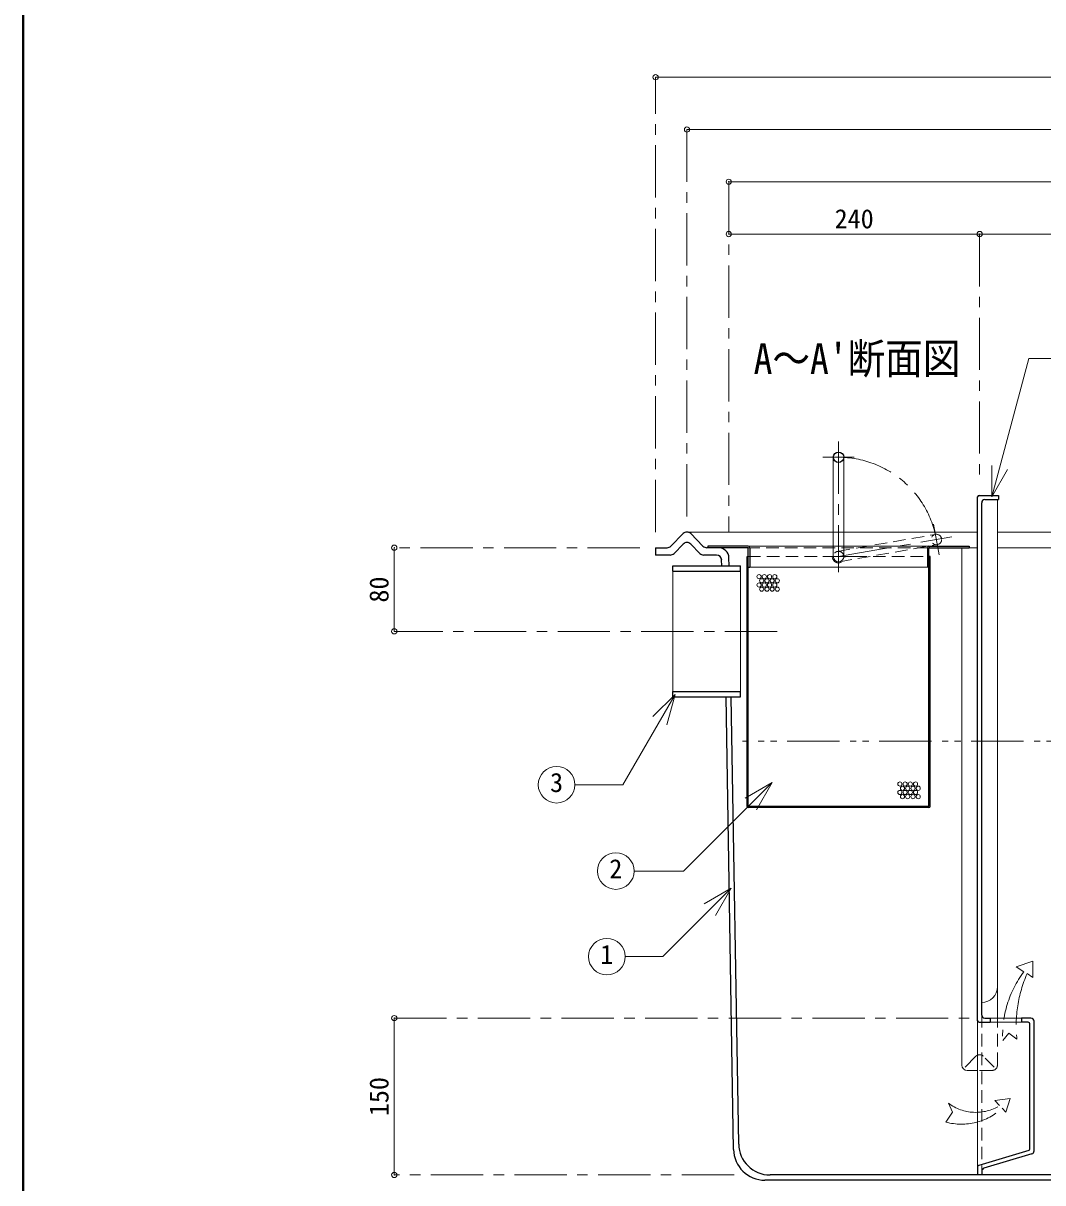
# Model space of a CAD drawing. Units: millimetres at full size, sheet at 1:10. Extents: x -2101 to 1949, y -1404 to 1406.
# Drawn here: x -2101 to -1125, y -816 to 293 of the extents above; entities that cross this region are included whole.
import ezdxf
from ezdxf.enums import TextEntityAlignment as Align

# ---------------------------------------------------------------- set-up
doc = ezdxf.new("R2010")
doc.units = ezdxf.units.MM
doc.header["$LTSCALE"] = 10
doc.header["$PDMODE"] = 32
doc.header["$PDSIZE"] = 5
for name, pattern in [('CHAIN1', [8, 5, -1, 1, -1]), ('DASHED1', [1.8, 1.2, -0.6]), ('DOUBLE_CHAIN1', [8.8, 5, -1, 0.6, -0.6, 0.6, -1])]:
    doc.linetypes.add(name, pattern=pattern)
doc.layers.add('0-0____1', color=7, linetype='Continuous', lineweight=18)
doc.styles.add('ＭＳ ゴシック', font='')
doc.styles.get('ＭＳ ゴシック').set_extended_font_data('MS Gothic')

msp = doc.modelspace()

# ---------------------------------------------------------------- linework, layer by layer
at = {"layer": '0-0____1', "color": 1, "lineweight": 40}
msp.add_line((-2100.6, -1403.88), (-2100.6, 1406.12), dxfattribs=at)
at = {"layer": '0-0____1', "color": 4, "lineweight": 9}
for p, q in [((-1495.6, 241.12), (-355.6, 241.12)), ((-385.6, 191.12), (-1465.6, 191.12)), ((-1425.6, 141.12), (-425.6, 141.12)), ((-1185.6, 91.12), (-1425.6, 91.12)), ((-925.6, 91.12), (-1185.6, 91.12)), ((-1465.6, -193.88), (-1325.6, -193.88)), ((-1315.6, -193.88), (-1187.6, -193.88)), ((-1168.6, -193.88), (-927.6, -193.88)), ((-1745.6, -208.88), (-1745.6, -288.88)), ((-1407.1, -207.38), (-1325.6, -207.38)), ((-1315.6, -207.38), (-1234.1, -207.38)), ((-1202.6, -703.88), (-1202.6, -208.88)), ((-1195.6, -208.88), (-1187.6, -208.88)), ((-1168.6, -208.88), (-927.6, -208.88)), ((-1405.6, -227.38), (-1235.6, -227.38)), ((-1168.6, -658.88), (-1168.6, -628.88)), ((-1745.6, -658.88), (-1745.6, -808.88)), ((-1199.4, -705.69), (-1189.11, -695.32)), ((-1197.6, -708.88), (-1187.6, -708.88))]:
    msp.add_line(p, q, dxfattribs=at)
at = {"layer": '0-0____1', "color": 4, "linetype": 'CHAIN1', "lineweight": 9}
for p, q in [((-1495.6, -193.88), (-1495.6, 241.12)), ((-1465.6, 191.12), (-1465.6, -178.88)), ((-1425.6, 141.12), (-1425.6, -193.88)), ((-1185.6, 91.12), (-1185.6, -143.88)), ((-1320.6, -107.38), (-1320.6, -232.38)), ((-1335.6, -122.38), (-1305.6, -122.38)), ((-1224.44, -215.83), (-1229.6, -186.27)), ((-1320.6, -217.38), (-1212.24, -198.47)), ((-1510.6, -208.88), (-1745.6, -208.88)), ((-1335.6, -217.38), (-1305.6, -217.38)), ((-1379.27, -288.88), (-1745.6, -288.88)), ((-1745.6, -658.88), (-1195.6, -658.88)), ((-1420.6, -808.88), (-1745.6, -808.88))]:
    msp.add_line(p, q, dxfattribs=at)
at = {"layer": '0-0____1'}
for p, q in [((-1174.01, -160.15), (-1138.55, -27.84)), ((-1080.77, -27.84), (-1138.55, -27.84)), ((-1325.6, -122.38), (-1325.6, -217.38)), ((-1315.6, -122.38), (-1315.6, -217.38)), ((-1174.01, -160.15), (-1174.01, -130.15)), ((-1174.01, -160.15), (-1159.01, -134.17)), ((-1168.6, -628.88), (-1168.6, -162.88)), ((-1479.27, -346.38), (-1479.27, -231.38)), ((-1414.27, -346.38), (-1414.27, -231.38)), ((-1477.02, -349.29), (-1498.24, -370.5)), ((-1477.02, -349.29), (-1484.79, -378.26)), ((-1384.07, -433.49), (-1410.06, -448.49)), ((-1384.07, -433.49), (-1399.07, -459.47)), ((-1423.16, -534.61), (-1449.15, -549.61)), ((-1423.16, -534.61), (-1438.16, -560.59)), ((-1187.6, -801.2), (-1187.6, -661.38)), ((-1175.6, -658.88), (-1145.6, -658.88)), ((-1175.6, -662.88), (-1145.6, -662.88))]:
    msp.add_line(p, q, dxfattribs=at)
at = {"layer": '0-0____1', "color": 5, "lineweight": 25}
for p, q in [((-1187.6, -661.38), (-1187.6, -160.38)), ((-1186.1, -158.88), (-1167.6, -158.88)), ((-1183.6, -655.88), (-1183.6, -165.88)), ((-1180.6, -162.88), (-1167.6, -162.88)), ((-1167.6, -158.88), (-1167.6, -162.88)), ((-1480.92, -207.38), (-1469.17, -195.39)), ((-1450.28, -207.38), (-1462.03, -195.39)), ((-1495.6, -208.88), (-1484.49, -208.88)), ((-1495.6, -208.88), (-1495.6, -215.88)), ((-1477.98, -214.38), (-1469.17, -205.39)), ((-1453.23, -214.38), (-1462.03, -205.39)), ((-1407.85, -208.88), (-1446.71, -208.88)), ((-1445.6, -207.38), (-1445.6, -208.88)), ((-1407.1, -207.38), (-1445.6, -207.38)), ((-1407.1, -455.88), (-1407.1, -209.63)), ((-1405.6, -208.88), (-1405.6, -227.38)), ((-1235.6, -208.88), (-1235.6, -227.38)), ((-1234.1, -207.38), (-1195.6, -207.38)), ((-1234.1, -455.88), (-1234.1, -209.63)), ((-1233.35, -208.88), (-1195.6, -208.88)), ((-1195.6, -207.38), (-1195.6, -208.88)), ((-1481.55, -215.88), (-1495.6, -215.88)), ((-1437.4, -215.88), (-1449.65, -215.88)), ((-1432.31, -226.38), (-1432.41, -220.63)), ((-1425.31, -226.38), (-1425.44, -218.7)), ((-1408.1, -217.38), (-1407.1, -217.38)), ((-1408.1, -456.38), (-1408.1, -217.38)), ((-1233.1, -217.38), (-1234.1, -217.38)), ((-1233.1, -456.38), (-1233.1, -217.38)), ((-1479.27, -226.38), (-1414.27, -226.38)), ((-1479.27, -231.38), (-1479.27, -226.38)), ((-1479.27, -231.38), (-1414.27, -231.38)), ((-1414.27, -231.38), (-1414.27, -226.38)), ((-1407.1, -227.38), (-1405.6, -227.38)), ((-1234.1, -227.38), (-1235.6, -227.38)), ((-1479.27, -346.38), (-1414.27, -346.38)), ((-1479.27, -351.38), (-1479.27, -346.38)), ((-1479.27, -351.38), (-1414.27, -351.38)), ((-1421.01, -784.38), (-1428.23, -351.38)), ((-1416.09, -779.38), (-1423.23, -351.38)), ((-1414.27, -351.38), (-1414.27, -346.38)), ((-1234.1, -457.38), (-1407.1, -457.38)), ((-1234.6, -456.38), (-1406.6, -456.38)), ((-1186.1, -662.88), (-1175.6, -662.88)), ((-1145.6, -658.88), (-1145.6, -662.88)), ((-1136.6, -658.88), (-1145.6, -658.88)), ((-1139.1, -662.88), (-1145.6, -662.88)), ((-1137.6, -783.97), (-1137.6, -664.38)), ((-1133.6, -785.83), (-1133.6, -661.88)), ((-1138.67, -785.4), (-1186.53, -799.76)), ((-1135.74, -788.7), (-1181.46, -802.42)), ((-465.11, -808.88), (-1386.1, -808.88)), ((-1187.6, -801.2), (-1187.6, -808.88)), ((-1183.6, -805.29), (-1183.6, -808.88)), ((-460.19, -813.88), (-1391.02, -813.88))]:
    msp.add_line(p, q, dxfattribs=at)
at = {"layer": '0-0____1', "color": 4, "linetype": 'DASHED1', "lineweight": 9}
for p, q in [((-1315.6, -193.88), (-1325.6, -193.88)), ((-1321.46, -212.46), (-1227.88, -196.12)), ((-1407.85, -208.88), (-1233.35, -208.88)), ((-1325.6, -207.38), (-1315.6, -207.38)), ((-1319.74, -222.31), (-1226.16, -205.97)), ((-1407.1, -217.38), (-1335.6, -217.38)), ((-1305.6, -217.38), (-1234.1, -217.38)), ((-1183.6, -655.88), (-1183.6, -805.29)), ((-1168.6, -703.88), (-1168.6, -658.88)), ((-1171.81, -705.69), (-1182.09, -695.32)), ((-1173.6, -708.88), (-1187.6, -708.88))]:
    msp.add_line(p, q, dxfattribs=at)
at = {"layer": '0-0____1', "color": 4, "linetype": 'DOUBLE_CHAIN1', "lineweight": 9}
for p, q in [((-615.6, -393.88), (-1412.6, -393.88)), ((-1134.66, -604.34), (-1150.76, -609.71)), ((-1143.47, -614.46), (-1150.76, -609.71)), ((-1163.53, -680.41), (-1157.71, -673.25)), ((-1149.93, -679.03), (-1157.71, -673.25)), ((-1215.48, -740.25), (-1211.48, -748.83)), ((-1171.13, -737.68), (-1156.27, -735.83)), ((-1166.47, -742.58), (-1171.13, -737.68)), ((-1217.81, -758.34), (-1211.48, -748.83))]:
    msp.add_line(p, q, dxfattribs=at)
at = {"layer": '0-0____1'}
for points in [[(-1477.02, -349.29), (-1526.85, -435.59), (-1572.84, -435.59)], [(-1384.07, -433.49), (-1468.76, -518.17), (-1516.15, -518.17)], [(-1423.16, -534.61), (-1488.59, -600.04), (-1524.74, -600.04)]]:
    msp.add_lwpolyline(points, dxfattribs=at)
at = {"layer": '0-0____1', "color": 4, "linetype": 'DOUBLE_CHAIN1', "lineweight": 9}
for points in [[(-1140.24, -616.31), (-1134.65, -619.96), (-1134.66, -604.34)], [(-1164.13, -744.92), (-1160.71, -748.83), (-1156.27, -735.83)]]:
    msp.add_lwpolyline(points, dxfattribs=at)
at = {"layer": '0-0____1', "color": 5, "lineweight": 25}
msp.add_lwpolyline([(-1180.6, -658.88), (-1175.6, -658.88), (-1175.6, -662.88)], dxfattribs=at)
msp.add_circle((-1320.6, -122.38), 5, dxfattribs=at)
at = {"layer": '0-0____1', "color": 4, "linetype": 'DASHED1', "lineweight": 9}
msp.add_circle((-1227.02, -201.05), 5, dxfattribs=at)
at = {"layer": '0-0____1', "color": 4, "lineweight": 9}
for centre in [(-1396.61, -236.55), (-1396.61, -244.55), (-1394.11, -240.55), (-1391.61, -236.55), (-1391.61, -244.55), (-1389.11, -240.55), (-1386.61, -236.55), (-1386.61, -244.55), (-1384.11, -240.55), (-1381.61, -236.55), (-1381.61, -244.55), (-1379.11, -240.55), (-1394.11, -248.55), (-1389.11, -248.55), (-1384.11, -248.55), (-1379.11, -248.55), (-1261.9, -434.97), (-1261.9, -442.97), (-1259.4, -438.97), (-1256.9, -434.97), (-1256.9, -442.97), (-1254.4, -438.97), (-1251.9, -434.97), (-1251.9, -442.97), (-1249.4, -438.97), (-1246.9, -434.97), (-1246.9, -442.97), (-1244.4, -438.97), (-1259.4, -446.97), (-1254.4, -446.97), (-1249.4, -446.97), (-1244.4, -446.97)]:
    msp.add_circle(centre, 2, dxfattribs=at)
at = {"layer": '0-0____1'}
for centre in [(-1590.34, -435.59), (-1533.65, -518.17), (-1542.24, -600.04)]:
    msp.add_circle(centre, 17.5, dxfattribs=at)
at = {"layer": '0-0____1', "color": 4, "linetype": 'CHAIN1', "lineweight": 9}
msp.add_arc((-1320.6, -217.38), 95, 9.90103, 90, dxfattribs=at)
at = {"layer": '0-0____1', "color": 5, "lineweight": 25}
for centre, radius, start, end in [((-1186.1, -160.38), 1.5, 90, 180), ((-1180.6, -165.88), 3, 90, 180), ((-1465.6, -198.88), 5, 44.3947, 135.6053), ((-1484.49, -203.88), 5, 270, 315.6053), ((-1465.6, -208.89), 5, 44.3947, 135.6053), ((-1446.71, -203.88), 5, 224.3947, 270), ((-1435.44, -218.88), 10, 1.04163, 90), ((-1407.85, -209.63), 0.75, 0, 90), ((-1407.1, -208.88), 1.5, 0, 90), ((-1234.1, -208.88), 1.5, 90, 180), ((-1233.35, -209.63), 0.75, 90, 180), ((-1481.55, -210.88), 5, 270, 315.6053), ((-1449.65, -210.88), 5, 224.3947, 270), ((-1437.4, -220.88), 5, 1.04163, 90), ((-1407.1, -456.38), 1, 180, 270), ((-1406.6, -455.88), 0.5, 180, 270), ((-1234.6, -455.88), 0.5, 270, 0), ((-1234.1, -456.38), 1, 270, 0), ((-1186.1, -661.38), 1.5, 180, 270), ((-1180.6, -655.88), 3, 180, 270), ((-1139.1, -664.38), 1.5, 0, 90), ((-1136.6, -661.88), 3, 0, 90), ((-1391.02, -783.88), 30, 180.95484, 270), ((-1386.1, -778.88), 30, 180.95484, 270), ((-1139.1, -783.97), 1.5, 286.69924, 0), ((-1136.6, -785.83), 3, 286.69924, 360), ((-1186.1, -801.2), 1.5, 106.69924, 180), ((-1180.6, -805.29), 3, 106.69924, 180)]:
    msp.add_arc(centre, radius, start, end, dxfattribs=at)
at = {"layer": '0-0____1', "color": 4, "linetype": 'DASHED1', "lineweight": 9}
for centre, radius, start, end in [((-1320.6, -217.38), 6, 180, 0), ((-1320.6, -217.38), 5, 0, 180), ((-1185.6, -698.88), 5, 45.41268, 113.57818), ((-1173.6, -703.88), 5, 270, 0)]:
    msp.add_arc(centre, radius, start, end, dxfattribs=at)
at = {"layer": '0-0____1'}
for centre, radius, start in [((-1320.6, -217.38), 5, 180), ((-1183.6, -628.88), 15, 270)]:
    msp.add_arc(centre, radius, start, 0, dxfattribs=at)
at = {"layer": '0-0____1', "color": 4, "linetype": 'DOUBLE_CHAIN1', "lineweight": 9}
for centre, radius, start, end in [((-1060.84, -675.62), 102.8, 143.48999, 182.67092), ((-1026.77, -665.94), 123.86, 156.37652, 186.06785), ((-1189.25, -705.22), 43.76, 233.17446, 301.37292), ((-1202.93, -703.77), 56.55, 254.74859, 313.3239)]:
    msp.add_arc(centre, radius, start, end, dxfattribs=at)
at = {"layer": '0-0____1', "color": 4, "lineweight": 9}
for centre, start, end in [((-1185.6, -698.88), 113.57818, 134.58732), ((-1197.6, -703.88), 180, 270)]:
    msp.add_arc(centre, 5, start, end, dxfattribs=at)
at = {"layer": '0-0____1', "color": 1}
for p in [(-1495.6, 241.12), (-1465.6, 191.12), (-1425.6, 141.12), (-1425.6, 91.12), (-1185.6, 91.12), (-1745.6, -208.88), (-1745.6, -288.88), (-1745.6, -658.88), (-1745.6, -808.88)]:
    msp.add_point(p, dxfattribs=at)

# ---------------------------------------------------------------- texts
at = {"layer": '0-0____1', "style": 'ＭＳ ゴシック'}
for s, p in [('240', (-1324.35, 91.12)), ('3', (-1596.59, -448.09)), ('2', (-1539.9, -530.67)), ('1', (-1548.49, -612.54))]:
    msp.add_text(s, height=18.33, dxfattribs=at).set_placement(p, align=Align.BOTTOM_LEFT)
at = {"layer": '0-0____1', "style": 'ＭＳ ゴシック', "width": 0.9}
msp.add_text("A～A'断面図", height=29.33, dxfattribs=at).set_placement((-1401.85, -51.38), align=Align.BOTTOM_LEFT)
at = {"layer": '0-0____1', "style": 'ＭＳ ゴシック'}
for s, p in [('80', (-1745.6, -261.38)), ('150', (-1745.6, -752.63))]:
    msp.add_text(s, height=18.33, rotation=90, dxfattribs=at).set_placement(p, align=Align.BOTTOM_LEFT)

doc.saveas('drawing.dxf')
